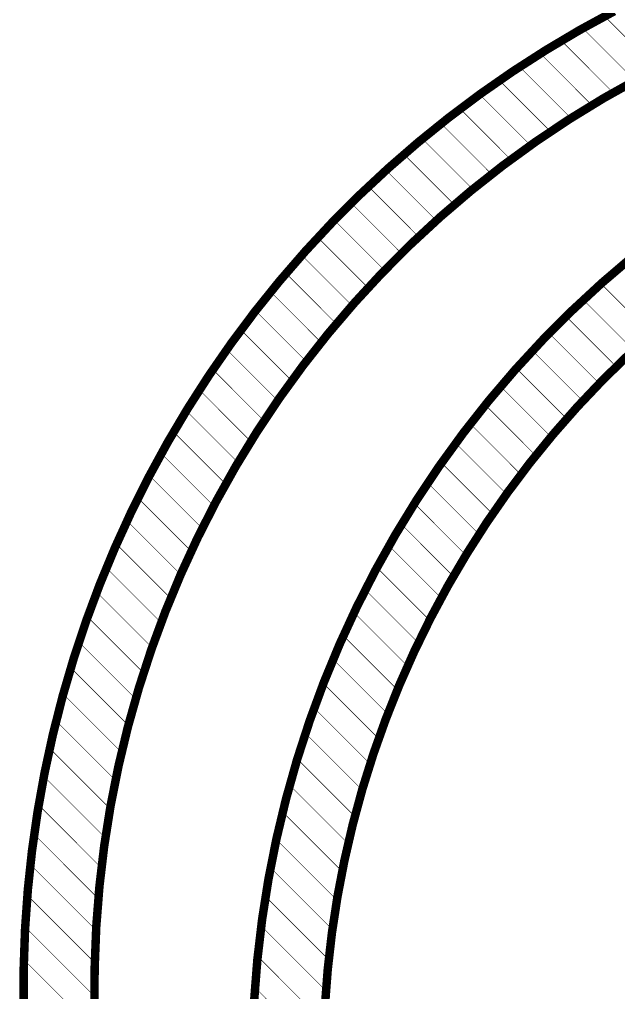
# Model space of a CAD drawing. Header units: inches. Extents: x -4.2 to 12.6, y -6.1 to 3.
# Drawn here: x 6.779 to 7.841, y -1.393 to 0.331 of the extents above; entities that cross this region are included whole.
import ezdxf

# ---------------------------------------------------------------- set-up
doc = ezdxf.new("R2010")
doc.units = ezdxf.units.IN
doc.header["$MEASUREMENT"] = 0
doc.layers.add('Dimension', color=6, linetype='Continuous')

msp = doc.modelspace()

# ---------------------------------------------------------------- linework, layer by layer
at = {"layer": 'Dimension'}
for points, const_width in [([(7.7718087, 0.3117866), (7.8329539, 0.345187)], 0.015), ([(7.81589, 0.3366313), (7.9101541, 0.2423672)], 0.001), ([(7.711895, 0.2762245), (7.7718087, 0.3117866)], 0.015), ([(7.7770864, 0.3154349), (7.8706234, 0.2218979)], 0.001), ([(7.739278, 0.2932433), (7.832162, 0.2003593)], 0.001), ([(7.6532893, 0.2385457), (7.711895, 0.2762245)], 0.015), ([(7.7019349, 0.2705864), (7.794384, 0.1781373)], 0.001), ([(7.5960663, 0.1987984), (7.6532893, 0.2385457)], 0.015), ([(7.6654146, 0.2471067), (7.7571812, 0.1553401)], 0.001), ([(7.8145834, 0.1912805), (7.8771205, 0.2263018)], 0.015), ([(7.6296383, 0.222883), (7.7210902, 0.1314311)], 0.001), ([(7.5402989, 0.1570333), (7.5960663, 0.1987984)], 0.015), ([(7.5942887, 0.1982326), (7.6854182, 0.1071031)], 0.001), ([(7.7534695, 0.1538311), (7.8145834, 0.1912805)], 0.015), ([(7.5599818, 0.1725395), (7.6506663, 0.081855)], 0.001), ([(7.4860583, 0.1133037), (7.5402989, 0.1570333)], 0.015), ([(7.693873, 0.1140111), (7.7534695, 0.1538311)], 0.015), ([(7.5261387, 0.1463826), (7.6166044, 0.0559169)], 0.001), ([(7.4334137, 0.0676653), (7.4860583, 0.1133037)], 0.015), ([(7.6358858, 0.0718821), (7.693873, 0.1140111)], 0.015), ([(7.4929201, 0.1196012), (7.5830533, 0.029468)], 0.001), ([(7.4605584, 0.0919629), (7.5505693, 0.001952)], 0.001), ([(7.3824322, 0.0201764), (7.4334137, 0.0676653)], 0.015), ([(7.5795972, 0.0275089), (7.6358858, 0.0718821)], 0.015), ([(7.4285868, 0.0639345), (7.5184595, -0.0259382)], 0.001), ([(7.3975228, 0.0349985), (7.4872804, -0.0547591)], 0.001), ([(7.5250942, -0.0190399), (7.5795972, 0.0275089)], 0.015), ([(7.3331787, -0.0291026), (7.3824322, 0.0201764)], 0.015), ([(7.3670098, 0.0055115), (7.4567198, -0.0841985)], 0.001), ([(7.4724607, -0.0676926), (7.5250942, -0.0190399)], 0.015), ([(7.2857163, -0.0801088), (7.3331787, -0.0291026)], 0.015), ([(7.3370176, -0.0244963), (7.4267195, -0.1141982)], 0.001), ([(7.3079601, -0.0554388), (7.3977038, -0.1451825)], 0.001), ([(7.421778, -0.1183743), (7.4724607, -0.0676926)], 0.015), ([(7.2401052, -0.1327771), (7.2857163, -0.0801088)], 0.015), ([(7.8114475, -0.1359766), (7.8665667, -0.0888827)], 0.015), ([(7.2792878, -0.0867665), (7.3690561, -0.1765348)], 0.001), ([(7.2514421, -0.1189208), (7.3414169, -0.2088956)], 0.001), ([(7.373124, -0.1710067), (7.421778, -0.1183743)], 0.015), ([(7.1964037, -0.1870404), (7.2401052, -0.1327771)], 0.015), ([(7.7582202, -0.1851986), (7.8114475, -0.1359766)], 0.015), ([(7.8095174, -0.1369961), (7.8995205, -0.2269992)], 0.001), ([(7.2242367, -0.1517154), (7.3143285, -0.2418072)], 0.001), ([(7.326574, -0.2255087), (7.373124, -0.1710067)], 0.015), ([(7.7783445, -0.1658232), (7.8680316, -0.2555103)], 0.001), ([(7.1546676, -0.2428294), (7.1964037, -0.1870404)], 0.015), ([(7.197471, -0.1849497), (7.2878789, -0.2753576)], 0.001), ([(7.7069669, -0.2364728), (7.7582202, -0.1851986)], 0.015), ([(7.7475895, -0.1950682), (7.8373682, -0.2848469)], 0.001), ([(7.1717505, -0.2192292), (7.2623724, -0.3098511)], 0.001), ([(7.2821996, -0.2817963), (7.326574, -0.2255087)], 0.015), ([(7.1149501, -0.300073), (7.1546676, -0.2428294)], 0.015), ([(7.6577665, -0.2897201), (7.7069669, -0.2364728)], 0.015), ([(7.7175956, -0.2250743), (7.8072307, -0.3147094)], 0.001), ([(7.1464414, -0.2539201), (7.2372655, -0.3447442)], 0.001), ([(7.6883629, -0.2558416), (7.7780205, -0.3454992)], 0.001), ([(7.8126543, -0.3082271), (7.8593466, -0.2626086)], 0.015), ([(7.2400693, -0.3397826), (7.2821996, -0.2817963)], 0.015), ([(7.0773017, -0.3586983), (7.1149501, -0.300073)], 0.015), ([(7.121864, -0.2893427), (7.2132326, -0.3807113)], 0.001), ([(7.6106952, -0.3448585), (7.6577665, -0.2897201)], 0.015), ([(7.659548, -0.2870267), (7.7495492, -0.3770279)], 0.001), ([(7.7677265, -0.3555844), (7.8126543, -0.3082271)], 0.015), ([(7.0980873, -0.325566), (7.1897674, -0.4172461)], 0.001), ([(7.6318427, -0.3193214), (7.7216086, -0.4090873)], 0.001), ([(7.2002481, -0.3993782), (7.2400693, -0.3397826)], 0.015), ([(7.5658253, -0.4018028), (7.6106952, -0.3448585)], 0.015), ([(7.0417706, -0.4186305), (7.0773017, -0.3586983)], 0.015), ([(7.0747531, -0.3622318), (7.1669695, -0.4544482)], 0.001), ([(7.6044897, -0.3519684), (7.6946862, -0.4421649)], 0.001), ([(7.7246279, -0.4046124), (7.7677265, -0.3555844)], 0.015), ([(7.1627972, -0.4604913), (7.2002481, -0.3993782)], 0.015), ([(7.5232263, -0.4604651), (7.5658253, -0.4018028)], 0.015), ([(7.5780475, -0.3855262), (7.6684359, -0.4759146)], 0.001), ([(7.008402, -0.4797929), (7.0417706, -0.4186305)], 0.015), ([(7.0524213, -0.3999), (7.1451999, -0.4926786)], 0.001), ([(7.6834209, -0.4552404), (7.7246279, -0.4046124)], 0.015), ([(7.5522513, -0.41973), (7.6427369, -0.5102156)], 0.001), ([(7.0306923, -0.438171), (7.1239063, -0.531385)], 0.001), ([(7.6441645, -0.5073956), (7.6834209, -0.4552404)], 0.015), ([(7.1277746, -0.5230277), (7.1627972, -0.4604913)], 0.015), ([(7.4829637, -0.5207551), (7.5232263, -0.4604651)], 0.015), ([(7.5270102, -0.4544889), (7.6181382, -0.5456169)], 0.001), ([(6.9772386, -0.542108), (7.008402, -0.4797929)], 0.015), ([(7.0095128, -0.4769915), (7.1036537, -0.5711324)], 0.001), ([(7.5028031, -0.4902818), (7.5941835, -0.5816622)], 0.001), ([(6.9894486, -0.5169273), (7.0841723, -0.611651)], 0.001), ([(7.0952342, -0.5868908), (7.1277746, -0.5230277)], 0.015), ([(7.4450998, -0.5825796), (7.4829637, -0.5207551)], 0.015), ([(7.6069155, -0.5610028), (7.6441645, -0.5073956)], 0.015), ([(7.4789935, -0.5264722), (7.5708182, -0.6182969)], 0.001), ([(6.9483199, -0.6054959), (6.9772386, -0.542108)], 0.015), ([(6.9699155, -0.5573942), (7.0652397, -0.6527184)], 0.001), ([(7.4562042, -0.5636829), (7.5486078, -0.6560865)], 0.001), ([(7.5717273, -0.6159848), (7.6069155, -0.5610028)], 0.015), ([(7.0652262, -0.6519822), (7.0952342, -0.5868908)], 0.015), ([(7.4096928, -0.6458433), (7.4450998, -0.5825796)], 0.015), ([(6.921683, -0.6698759), (6.9483199, -0.6054959)], 0.015), ([(6.9511182, -0.5985969), (7.0476649, -0.6951436)], 0.001), ([(7.4340603, -0.601539), (7.527075, -0.6945537)], 0.001), ([(7.5386508, -0.6722624), (7.5717273, -0.6159848)], 0.015), ([(6.9333744, -0.6408531), (7.0307066, -0.7381853)], 0.001), ([(7.0377968, -0.7182015), (7.0652262, -0.6519822)], 0.015), ([(7.3767975, -0.7104486), (7.4096928, -0.6458433)], 0.015), ([(7.4125299, -0.6400086), (7.5061909, -0.7336696)], 0.001), ([(6.8973617, -0.7351661), (6.921683, -0.6698759)], 0.015), ([(7.5077336, -0.7297545), (7.5386508, -0.6722624)], 0.015), ([(6.9162409, -0.6837196), (7.0145366, -0.7820153)], 0.001), ([(7.3921172, -0.6795959), (7.486465, -0.7739437)], 0.001), ([(7.3464646, -0.7762959), (7.3767975, -0.7104486)], 0.015), ([(7.0129883, -0.7854467), (7.0377968, -0.7182015)], 0.015), ([(7.3721952, -0.7196739), (7.467542, -0.8150207)], 0.001), ([(7.4790201, -0.7883784), (7.5077336, -0.7297545)], 0.015), ([(6.8753871, -0.8012829), (6.8973617, -0.7351661)], 0.015), ([(6.8999564, -0.7274351), (6.9996829, -0.8271616)], 0.001), ([(6.8847794, -0.7722581), (6.9855729, -0.8730516)], 0.001), ([(7.3187408, -0.8432836), (7.3464646, -0.7762959)], 0.015), ([(7.3532727, -0.7607514), (7.4493539, -0.8568326)], 0.001), ([(6.9908391, -0.8536141), (7.0129883, -0.7854467)], 0.015), ([(7.4525519, -0.8480496), (7.4790201, -0.7883784)], 0.015), ([(6.8557872, -0.8681422), (6.8753871, -0.8012829)], 0.015), ([(7.3352205, -0.8026992), (7.4322453, -0.899724)], 0.001), ([(6.8703208, -0.8177995), (6.9723736, -0.9198523)], 0.001), ([(7.293669, -0.9113082), (7.3187408, -0.8432836)], 0.015), ([(7.4283668, -0.9086822), (7.4525519, -0.8480496)], 0.015), ([(6.8385872, -0.9356587), (6.8557872, -0.8681422)], 0.015), ([(6.9713832, -0.9225984), (6.9908391, -0.8536141)], 0.015), ([(7.317744, -0.8452227), (7.4161978, -0.9436765)], 0.001), ([(6.8567191, -0.8641978), (6.9606387, -0.9681174)], 0.001), ([(7.3015854, -0.8890641), (7.401007, -0.9884857)], 0.001), ([(6.84444, -0.9119187), (6.9498275, -1.0173062)], 0.001), ([(7.2712878, -0.980265), (7.293669, -0.9113082)], 0.015), ([(7.4065, -0.9701888), (7.4283668, -0.9086822)], 0.015), ([(6.8238087, -1.0037462), (6.8385872, -0.9356587)], 0.015), ([(6.9546507, -0.9922935), (6.9713832, -0.9225984)], 0.015), ([(7.2861697, -0.9336484), (7.3867228, -1.0342015)], 0.001), ([(6.8330278, -0.9605065), (6.9400125, -1.0674912)], 0.001), ([(7.3869827, -1.0324808), (7.4065, -0.9701888)], 0.015), ([(7.2516317, -1.0500474), (7.2712878, -0.980265)], 0.015), ([(7.2714674, -0.9789461), (7.3738884, -1.0813671)], 0.001), ([(6.8114707, -1.0723181), (6.8238087, -1.0037462)], 0.015), ([(6.9406673, -1.0625917), (6.9546507, -0.9922935)], 0.015), ([(6.822542, -1.0100207), (6.9318087, -1.1192874)], 0.001), ([(7.2582626, -1.0257413), (7.3621127, -1.1295914)], 0.001), ([(7.369843, -1.0954686), (7.3869827, -1.0324808)], 0.015), ([(7.2347311, -1.1205479), (7.2516317, -1.0500474)], 0.015), ([(6.8015889, -1.1412867), (6.8114707, -1.0723181)], 0.015), ([(6.8133926, -1.0608713), (6.9249268, -1.1724055)], 0.001), ([(6.9294546, -1.1333847), (6.9406673, -1.0625917)], 0.015), ([(7.2458638, -1.0733425), (7.3514389, -1.1789176)], 0.001), ([(7.3551059, -1.1590613), (7.369843, -1.0954686)], 0.015), ([(6.8055308, -1.1130095), (6.9193387, -1.2268174)], 0.001), ([(7.220612, -1.1916577), (7.2347311, -1.1205479)], 0.015), ([(6.7941759, -1.2105641), (6.8015889, -1.1412867)], 0.015), ([(6.92103, -1.2045633), (6.9294546, -1.1333847)], 0.015), ([(7.234329, -1.1218077), (7.3419513, -1.22943)], 0.001), ([(7.3427923, -1.2231675), (7.3551059, -1.1590613)], 0.015), ([(6.7988296, -1.1663083), (6.9151755, -1.2826542)], 0.001), ([(7.2243893, -1.171868), (7.3339898, -1.2814685)], 0.001), ([(7.2092963, -1.2632671), (7.220612, -1.1916577)], 0.015), ([(6.7892413, -1.2800621), (6.7941759, -1.2105641)], 0.015), ([(6.9154062, -1.2760178), (6.92103, -1.2045633)], 0.015), ([(6.7933899, -1.2208686), (6.9129072, -1.3403859)], 0.001), ([(7.215536, -1.2230147), (7.32759, -1.3350687)], 0.001), ([(7.3329201, -1.2876947), (7.3427923, -1.2231675)], 0.015), ([(7.2008014, -1.3352656), (7.2092963, -1.2632671)], 0.015), ([(6.7867912, -1.3496919), (6.7892413, -1.2800621)], 0.015), ([(6.9125922, -1.347638), (6.9154062, -1.2760178)], 0.015), ([(7.20779, -1.2752687), (7.3226998, -1.3901785)], 0.001), ([(6.7894121, -1.2768908), (6.9122406, -1.3997193)], 0.001), ([(7.3255034, -1.35255), (7.3329201, -1.2876947)], 0.015), ([(6.7867912, -1.3496919), (6.78681, -1.3845284)], 0.015), ([(6.7872894, -1.3347681), (6.9122413, -1.45972)], 0.001), ([(6.9122404, -1.3834758), (6.9125922, -1.347638)], 0.015), ([(7.1951402, -1.4075422), (7.2008014, -1.3352656)], 0.015), ([(7.2014578, -1.3289365), (7.3194693, -1.446948)], 0.001), ([(7.3205531, -1.4176401), (7.3255034, -1.35255)], 0.015), ([(6.7868085, -2.1587744), (6.7868101, -1.3845283)], 0.015), ([(6.78681, -1.3845284), (6.7868101, -1.3845283)], 0.015), ([(6.9122404, -1.3834758), (6.9122495, -2.1587733)], 0.015), ([(7.196895, -1.3843737), (7.3178702, -1.5053489)], 0.001)]:
    msp.add_lwpolyline(points, dxfattribs=dict(at, const_width=const_width))
for points, const_width in [([(7.7680587, 0.3117866, 1), (7.7755587, 0.3117866, 1)], 0.0075), ([(7.7680587, 0.3117866, 1), (7.7755587, 0.3117866, 1)], 0.0075), ([(7.7768364, 0.3154349, 1), (7.7773364, 0.3154349, 1)], 0.0005), ([(7.739028, 0.2932433, 1), (7.739528, 0.2932433, 1)], 0.0005), ([(7.708145, 0.2762245, 1), (7.715645, 0.2762245, 1)], 0.0075), ([(7.708145, 0.2762245, 1), (7.715645, 0.2762245, 1)], 0.0075), ([(7.7016849, 0.2705864, 1), (7.7021849, 0.2705864, 1)], 0.0005), ([(7.6495393, 0.2385457, 1), (7.6570393, 0.2385457, 1)], 0.0075), ([(7.6495393, 0.2385457, 1), (7.6570393, 0.2385457, 1)], 0.0075), ([(7.6651646, 0.2471067, 1), (7.6656646, 0.2471067, 1)], 0.0005), ([(7.6293883, 0.222883, 1), (7.6298883, 0.222883, 1)], 0.0005), ([(7.5923163, 0.1987984, 1), (7.5998163, 0.1987984, 1)], 0.0075), ([(7.5923163, 0.1987984, 1), (7.5998163, 0.1987984, 1)], 0.0075), ([(7.5940387, 0.1982326, 1), (7.5945387, 0.1982326, 1)], 0.0005), ([(7.8108334, 0.1912805, 1), (7.8183334, 0.1912805, 1)], 0.0075), ([(7.8108334, 0.1912805, 1), (7.8183334, 0.1912805, 1)], 0.0075), ([(7.831912, 0.2003593, 1), (7.832412, 0.2003593, 1)], 0.0005), ([(7.5597318, 0.1725395, 1), (7.5602318, 0.1725395, 1)], 0.0005), ([(7.794134, 0.1781373, 1), (7.794634, 0.1781373, 1)], 0.0005), ([(7.5365489, 0.1570333, 1), (7.5440489, 0.1570333, 1)], 0.0075), ([(7.5365489, 0.1570333, 1), (7.5440489, 0.1570333, 1)], 0.0075), ([(7.7497195, 0.1538311, 1), (7.7572195, 0.1538311, 1)], 0.0075), ([(7.7497195, 0.1538311, 1), (7.7572195, 0.1538311, 1)], 0.0075), ([(7.7569312, 0.1553401, 1), (7.7574312, 0.1553401, 1)], 0.0005), ([(7.5258887, 0.1463826, 1), (7.5263887, 0.1463826, 1)], 0.0005), ([(7.4823083, 0.1133037, 1), (7.4898083, 0.1133037, 1)], 0.0075), ([(7.4823083, 0.1133037, 1), (7.4898083, 0.1133037, 1)], 0.0075), ([(7.690123, 0.1140111, 1), (7.697623, 0.1140111, 1)], 0.0075), ([(7.690123, 0.1140111, 1), (7.697623, 0.1140111, 1)], 0.0075), ([(7.7208402, 0.1314311, 1), (7.7213402, 0.1314311, 1)], 0.0005), ([(7.4926701, 0.1196012, 1), (7.4931701, 0.1196012, 1)], 0.0005), ([(7.6851682, 0.1071031, 1), (7.6856682, 0.1071031, 1)], 0.0005), ([(7.4603084, 0.0919629, 1), (7.4608084, 0.0919629, 1)], 0.0005), ([(7.4296637, 0.0676653, 1), (7.4371637, 0.0676653, 1)], 0.0075), ([(7.4296637, 0.0676653, 1), (7.4371637, 0.0676653, 1)], 0.0075), ([(7.6321358, 0.0718821, 1), (7.6396358, 0.0718821, 1)], 0.0075), ([(7.6321358, 0.0718821, 1), (7.6396358, 0.0718821, 1)], 0.0075), ([(7.6504163, 0.081855, 1), (7.6509163, 0.081855, 1)], 0.0005), ([(7.4283368, 0.0639345, 1), (7.4288368, 0.0639345, 1)], 0.0005), ([(7.6163544, 0.0559169, 1), (7.6168544, 0.0559169, 1)], 0.0005), ([(7.3972728, 0.0349985, 1), (7.3977728, 0.0349985, 1)], 0.0005), ([(7.5758472, 0.0275089, 1), (7.5833472, 0.0275089, 1)], 0.0075), ([(7.5758472, 0.0275089, 1), (7.5833472, 0.0275089, 1)], 0.0075), ([(7.3786822, 0.0201764, 1), (7.3861822, 0.0201764, 1)], 0.0075), ([(7.3786822, 0.0201764, 1), (7.3861822, 0.0201764, 1)], 0.0075), ([(7.5828033, 0.029468, 1), (7.5833033, 0.029468, 1)], 0.0005), ([(7.3667598, 0.0055115, 1), (7.3672598, 0.0055115, 1)], 0.0005), ([(7.5503193, 0.001952, 1), (7.5508193, 0.001952, 1)], 0.0005), ([(7.5213442, -0.0190399, 1), (7.5288442, -0.0190399, 1)], 0.0075), ([(7.5213442, -0.0190399, 1), (7.5288442, -0.0190399, 1)], 0.0075), ([(7.3294287, -0.0291026, 1), (7.3369287, -0.0291026, 1)], 0.0075), ([(7.3294287, -0.0291026, 1), (7.3369287, -0.0291026, 1)], 0.0075), ([(7.3367676, -0.0244963, 1), (7.3372676, -0.0244963, 1)], 0.0005), ([(7.5182095, -0.0259382, 1), (7.5187095, -0.0259382, 1)], 0.0005), ([(7.3077101, -0.0554388, 1), (7.3082101, -0.0554388, 1)], 0.0005), ([(7.4687107, -0.0676926, 1), (7.4762107, -0.0676926, 1)], 0.0075), ([(7.4687107, -0.0676926, 1), (7.4762107, -0.0676926, 1)], 0.0075), ([(7.4870304, -0.0547591, 1), (7.4875304, -0.0547591, 1)], 0.0005), ([(7.2819663, -0.0801088, 1), (7.2894663, -0.0801088, 1)], 0.0075), ([(7.2819663, -0.0801088, 1), (7.2894663, -0.0801088, 1)], 0.0075), ([(7.4564698, -0.0841985, 1), (7.4569698, -0.0841985, 1)], 0.0005), ([(7.2790378, -0.0867665, 1), (7.2795378, -0.0867665, 1)], 0.0005), ([(7.2511921, -0.1189208, 1), (7.2516921, -0.1189208, 1)], 0.0005), ([(7.418028, -0.1183743, 1), (7.425528, -0.1183743, 1)], 0.0075), ([(7.418028, -0.1183743, 1), (7.425528, -0.1183743, 1)], 0.0075), ([(7.4264695, -0.1141982, 1), (7.4269695, -0.1141982, 1)], 0.0005), ([(7.2363552, -0.1327771, 1), (7.2438552, -0.1327771, 1)], 0.0075), ([(7.2363552, -0.1327771, 1), (7.2438552, -0.1327771, 1)], 0.0075), ([(7.8076975, -0.1359766, 1), (7.8151975, -0.1359766, 1)], 0.0075), ([(7.8076975, -0.1359766, 1), (7.8151975, -0.1359766, 1)], 0.0075), ([(7.8092674, -0.1369961, 1), (7.8097674, -0.1369961, 1)], 0.0005), ([(7.2239867, -0.1517154, 1), (7.2244867, -0.1517154, 1)], 0.0005), ([(7.3974538, -0.1451825, 1), (7.3979538, -0.1451825, 1)], 0.0005), ([(7.369374, -0.1710067, 1), (7.376874, -0.1710067, 1)], 0.0075), ([(7.369374, -0.1710067, 1), (7.376874, -0.1710067, 1)], 0.0075), ([(7.7780945, -0.1658232, 1), (7.7785945, -0.1658232, 1)], 0.0005), ([(7.1926537, -0.1870404, 1), (7.2001537, -0.1870404, 1)], 0.0075), ([(7.1926537, -0.1870404, 1), (7.2001537, -0.1870404, 1)], 0.0075), ([(7.197221, -0.1849497, 1), (7.197721, -0.1849497, 1)], 0.0005), ([(7.3688061, -0.1765348, 1), (7.3693061, -0.1765348, 1)], 0.0005), ([(7.7544702, -0.1851986, 1), (7.7619702, -0.1851986, 1)], 0.0075), ([(7.7544702, -0.1851986, 1), (7.7619702, -0.1851986, 1)], 0.0075), ([(7.7473395, -0.1950682, 1), (7.7478395, -0.1950682, 1)], 0.0005), ([(7.1715005, -0.2192292, 1), (7.1720005, -0.2192292, 1)], 0.0005), ([(7.322824, -0.2255087, 1), (7.330324, -0.2255087, 1)], 0.0075), ([(7.322824, -0.2255087, 1), (7.330324, -0.2255087, 1)], 0.0075), ([(7.3411669, -0.2088956, 1), (7.3416669, -0.2088956, 1)], 0.0005), ([(7.1509176, -0.2428294, 1), (7.1584176, -0.2428294, 1)], 0.0075), ([(7.1509176, -0.2428294, 1), (7.1584176, -0.2428294, 1)], 0.0075), ([(7.7032169, -0.2364728, 1), (7.7107169, -0.2364728, 1)], 0.0075), ([(7.7032169, -0.2364728, 1), (7.7107169, -0.2364728, 1)], 0.0075), ([(7.7173456, -0.2250743, 1), (7.7178456, -0.2250743, 1)], 0.0005), ([(7.1461914, -0.2539201, 1), (7.1466914, -0.2539201, 1)], 0.0005), ([(7.3140785, -0.2418072, 1), (7.3145785, -0.2418072, 1)], 0.0005), ([(7.6881129, -0.2558416, 1), (7.6886129, -0.2558416, 1)], 0.0005), ([(7.2784496, -0.2817963, 1), (7.2859496, -0.2817963, 1)], 0.0075), ([(7.2784496, -0.2817963, 1), (7.2859496, -0.2817963, 1)], 0.0075), ([(7.2876289, -0.2753576, 1), (7.2881289, -0.2753576, 1)], 0.0005), ([(7.1112001, -0.300073, 1), (7.1187001, -0.300073, 1)], 0.0075), ([(7.1112001, -0.300073, 1), (7.1187001, -0.300073, 1)], 0.0075), ([(7.121614, -0.2893427, 1), (7.122114, -0.2893427, 1)], 0.0005), ([(7.6540165, -0.2897201, 1), (7.6615165, -0.2897201, 1)], 0.0075), ([(7.6540165, -0.2897201, 1), (7.6615165, -0.2897201, 1)], 0.0075), ([(7.659298, -0.2870267, 1), (7.659798, -0.2870267, 1)], 0.0005), ([(7.8371182, -0.2848469, 1), (7.8376182, -0.2848469, 1)], 0.0005), ([(7.2621224, -0.3098511, 1), (7.2626224, -0.3098511, 1)], 0.0005), ([(7.8089043, -0.3082271, 1), (7.8164043, -0.3082271, 1)], 0.0075), ([(7.8089043, -0.3082271, 1), (7.8164043, -0.3082271, 1)], 0.0075), ([(7.0978373, -0.325566, 1), (7.0983373, -0.325566, 1)], 0.0005), ([(7.6315927, -0.3193214, 1), (7.6320927, -0.3193214, 1)], 0.0005), ([(7.8069807, -0.3147094, 1), (7.8074807, -0.3147094, 1)], 0.0005), ([(7.2363193, -0.3397826, 1), (7.2438193, -0.3397826, 1)], 0.0075), ([(7.2363193, -0.3397826, 1), (7.2438193, -0.3397826, 1)], 0.0075), ([(7.2370155, -0.3447442, 1), (7.2375155, -0.3447442, 1)], 0.0005), ([(7.6069452, -0.3448585, 1), (7.6144452, -0.3448585, 1)], 0.0075), ([(7.6069452, -0.3448585, 1), (7.6144452, -0.3448585, 1)], 0.0075), ([(7.0735517, -0.3586983, 1), (7.0810517, -0.3586983, 1)], 0.0075), ([(7.0735517, -0.3586983, 1), (7.0810517, -0.3586983, 1)], 0.0075), ([(7.0745031, -0.3622318, 1), (7.0750031, -0.3622318, 1)], 0.0005), ([(7.6042397, -0.3519684, 1), (7.6047397, -0.3519684, 1)], 0.0005), ([(7.7639765, -0.3555844, 1), (7.7714765, -0.3555844, 1)], 0.0075), ([(7.7639765, -0.3555844, 1), (7.7714765, -0.3555844, 1)], 0.0075), ([(7.7777705, -0.3454992, 1), (7.7782705, -0.3454992, 1)], 0.0005), ([(7.7492992, -0.3770279, 1), (7.7497992, -0.3770279, 1)], 0.0005), ([(7.1964981, -0.3993782, 1), (7.2039981, -0.3993782, 1)], 0.0075), ([(7.1964981, -0.3993782, 1), (7.2039981, -0.3993782, 1)], 0.0075), ([(7.2129826, -0.3807113, 1), (7.2134826, -0.3807113, 1)], 0.0005), ([(7.5620753, -0.4018028, 1), (7.5695753, -0.4018028, 1)], 0.0075), ([(7.5620753, -0.4018028, 1), (7.5695753, -0.4018028, 1)], 0.0075), ([(7.5777975, -0.3855262, 1), (7.5782975, -0.3855262, 1)], 0.0005), ([(7.0380206, -0.4186305, 1), (7.0455206, -0.4186305, 1)], 0.0075), ([(7.0380206, -0.4186305, 1), (7.0455206, -0.4186305, 1)], 0.0075), ([(7.0521713, -0.3999, 1), (7.0526713, -0.3999, 1)], 0.0005), ([(7.7208779, -0.4046124, 1), (7.7283779, -0.4046124, 1)], 0.0075), ([(7.7208779, -0.4046124, 1), (7.7283779, -0.4046124, 1)], 0.0075), ([(7.7213586, -0.4090873, 1), (7.7218586, -0.4090873, 1)], 0.0005), ([(7.1895174, -0.4172461, 1), (7.1900174, -0.4172461, 1)], 0.0005), ([(7.5520013, -0.41973, 1), (7.5525013, -0.41973, 1)], 0.0005), ([(7.0304423, -0.438171, 1), (7.0309423, -0.438171, 1)], 0.0005), ([(7.6796709, -0.4552404, 1), (7.6871709, -0.4552404, 1)], 0.0075), ([(7.6796709, -0.4552404, 1), (7.6871709, -0.4552404, 1)], 0.0075), ([(7.6944362, -0.4421649, 1), (7.6949362, -0.4421649, 1)], 0.0005), ([(7.1590472, -0.4604913, 1), (7.1665472, -0.4604913, 1)], 0.0075), ([(7.1590472, -0.4604913, 1), (7.1665472, -0.4604913, 1)], 0.0075), ([(7.1667195, -0.4544482, 1), (7.1672195, -0.4544482, 1)], 0.0005), ([(7.5194763, -0.4604651, 1), (7.5269763, -0.4604651, 1)], 0.0075), ([(7.5194763, -0.4604651, 1), (7.5269763, -0.4604651, 1)], 0.0075), ([(7.5267602, -0.4544889, 1), (7.5272602, -0.4544889, 1)], 0.0005), ([(7.004652, -0.4797929, 1), (7.012152, -0.4797929, 1)], 0.0075), ([(7.004652, -0.4797929, 1), (7.012152, -0.4797929, 1)], 0.0075), ([(7.0092628, -0.4769915, 1), (7.0097628, -0.4769915, 1)], 0.0005), ([(7.6681859, -0.4759146, 1), (7.6686859, -0.4759146, 1)], 0.0005), ([(7.1449499, -0.4926786, 1), (7.1454499, -0.4926786, 1)], 0.0005), ([(7.5025531, -0.4902818, 1), (7.5030531, -0.4902818, 1)], 0.0005), ([(6.9891986, -0.5169273, 1), (6.9896986, -0.5169273, 1)], 0.0005), ([(7.1240246, -0.5230277, 1), (7.1315246, -0.5230277, 1)], 0.0075), ([(7.1240246, -0.5230277, 1), (7.1315246, -0.5230277, 1)], 0.0075), ([(7.4792137, -0.5207551, 1), (7.4867137, -0.5207551, 1)], 0.0075), ([(7.4792137, -0.5207551, 1), (7.4867137, -0.5207551, 1)], 0.0075), ([(7.6404145, -0.5073956, 1), (7.6479145, -0.5073956, 1)], 0.0075), ([(7.6404145, -0.5073956, 1), (7.6479145, -0.5073956, 1)], 0.0075), ([(7.6424869, -0.5102156, 1), (7.6429869, -0.5102156, 1)], 0.0005), ([(7.1236563, -0.531385, 1), (7.1241563, -0.531385, 1)], 0.0005), ([(7.4787435, -0.5264722, 1), (7.4792435, -0.5264722, 1)], 0.0005), ([(6.9734886, -0.542108, 1), (6.9809886, -0.542108, 1)], 0.0075), ([(6.9734886, -0.542108, 1), (6.9809886, -0.542108, 1)], 0.0075), ([(7.6178882, -0.5456169, 1), (7.6183882, -0.5456169, 1)], 0.0005), ([(6.9696655, -0.5573942, 1), (6.9701655, -0.5573942, 1)], 0.0005), ([(7.4559542, -0.5636829, 1), (7.4564542, -0.5636829, 1)], 0.0005), ([(7.6031655, -0.5610028, 1), (7.6106655, -0.5610028, 1)], 0.0075), ([(7.6031655, -0.5610028, 1), (7.6106655, -0.5610028, 1)], 0.0075), ([(7.0914842, -0.5868908, 1), (7.0989842, -0.5868908, 1)], 0.0075), ([(7.0914842, -0.5868908, 1), (7.0989842, -0.5868908, 1)], 0.0075), ([(7.1034037, -0.5711324, 1), (7.1039037, -0.5711324, 1)], 0.0005), ([(7.4413498, -0.5825796, 1), (7.4488498, -0.5825796, 1)], 0.0075), ([(7.4413498, -0.5825796, 1), (7.4488498, -0.5825796, 1)], 0.0075), ([(7.5939335, -0.5816622, 1), (7.5944335, -0.5816622, 1)], 0.0005), ([(6.9445699, -0.6054959, 1), (6.9520699, -0.6054959, 1)], 0.0075), ([(6.9445699, -0.6054959, 1), (6.9520699, -0.6054959, 1)], 0.0075), ([(6.9508682, -0.5985969, 1), (6.9513682, -0.5985969, 1)], 0.0005), ([(7.4338103, -0.601539, 1), (7.4343103, -0.601539, 1)], 0.0005), ([(7.0839223, -0.611651, 1), (7.0844223, -0.611651, 1)], 0.0005), ([(7.5679773, -0.6159848, 1), (7.5754773, -0.6159848, 1)], 0.0075), ([(7.5679773, -0.6159848, 1), (7.5754773, -0.6159848, 1)], 0.0075), ([(7.5705682, -0.6182969, 1), (7.5710682, -0.6182969, 1)], 0.0005), ([(6.9331244, -0.6408531, 1), (6.9336244, -0.6408531, 1)], 0.0005), ([(7.0614762, -0.6519822, 1), (7.0689762, -0.6519822, 1)], 0.0075), ([(7.0614762, -0.6519822, 1), (7.0689762, -0.6519822, 1)], 0.0075), ([(7.0649897, -0.6527184, 1), (7.0654897, -0.6527184, 1)], 0.0005), ([(7.4059428, -0.6458433, 1), (7.4134428, -0.6458433, 1)], 0.0075), ([(7.4059428, -0.6458433, 1), (7.4134428, -0.6458433, 1)], 0.0075), ([(7.4122799, -0.6400086, 1), (7.4127799, -0.6400086, 1)], 0.0005), ([(6.917933, -0.6698759, 1), (6.925433, -0.6698759, 1)], 0.0075), ([(6.917933, -0.6698759, 1), (6.925433, -0.6698759, 1)], 0.0075), ([(7.5349008, -0.6722624, 1), (7.5424008, -0.6722624, 1)], 0.0075), ([(7.5349008, -0.6722624, 1), (7.5424008, -0.6722624, 1)], 0.0075), ([(7.5483578, -0.6560865, 1), (7.5488578, -0.6560865, 1)], 0.0005), ([(6.9159909, -0.6837196, 1), (6.9164909, -0.6837196, 1)], 0.0005), ([(7.3918672, -0.6795959, 1), (7.3923672, -0.6795959, 1)], 0.0005), ([(7.0474149, -0.6951436, 1), (7.0479149, -0.6951436, 1)], 0.0005), ([(7.3730475, -0.7104486, 1), (7.3805475, -0.7104486, 1)], 0.0075), ([(7.3730475, -0.7104486, 1), (7.3805475, -0.7104486, 1)], 0.0075), ([(7.526825, -0.6945537, 1), (7.527325, -0.6945537, 1)], 0.0005), ([(7.0340468, -0.7182015, 1), (7.0415468, -0.7182015, 1)], 0.0075), ([(7.0340468, -0.7182015, 1), (7.0415468, -0.7182015, 1)], 0.0075), ([(7.3719452, -0.7196739, 1), (7.3724452, -0.7196739, 1)], 0.0005), ([(7.5039836, -0.7297545, 1), (7.5114836, -0.7297545, 1)], 0.0075), ([(7.5039836, -0.7297545, 1), (7.5114836, -0.7297545, 1)], 0.0075), ([(6.8936117, -0.7351661, 1), (6.9011117, -0.7351661, 1)], 0.0075), ([(6.8936117, -0.7351661, 1), (6.9011117, -0.7351661, 1)], 0.0075), ([(6.8997064, -0.7274351, 1), (6.9002064, -0.7274351, 1)], 0.0005), ([(7.0304566, -0.7381853, 1), (7.0309566, -0.7381853, 1)], 0.0005), ([(7.5059409, -0.7336696, 1), (7.5064409, -0.7336696, 1)], 0.0005), ([(6.8845294, -0.7722581, 1), (6.8850294, -0.7722581, 1)], 0.0005), ([(7.3427146, -0.7762959, 1), (7.3502146, -0.7762959, 1)], 0.0075), ([(7.3427146, -0.7762959, 1), (7.3502146, -0.7762959, 1)], 0.0075), ([(7.3530227, -0.7607514, 1), (7.3535227, -0.7607514, 1)], 0.0005), ([(7.486215, -0.7739437, 1), (7.486715, -0.7739437, 1)], 0.0005), ([(7.0092383, -0.7854467, 1), (7.0167383, -0.7854467, 1)], 0.0075), ([(7.0092383, -0.7854467, 1), (7.0167383, -0.7854467, 1)], 0.0075), ([(7.0142866, -0.7820153, 1), (7.0147866, -0.7820153, 1)], 0.0005), ([(7.4752701, -0.7883784, 1), (7.4827701, -0.7883784, 1)], 0.0075), ([(7.4752701, -0.7883784, 1), (7.4827701, -0.7883784, 1)], 0.0075), ([(6.8716371, -0.8012829, 1), (6.8791371, -0.8012829, 1)], 0.0075), ([(6.8716371, -0.8012829, 1), (6.8791371, -0.8012829, 1)], 0.0075), ([(7.3349705, -0.8026992, 1), (7.3354705, -0.8026992, 1)], 0.0005), ([(6.8700708, -0.8177995, 1), (6.8705708, -0.8177995, 1)], 0.0005), ([(6.9994329, -0.8271616, 1), (6.9999329, -0.8271616, 1)], 0.0005), ([(7.467292, -0.8150207, 1), (7.467792, -0.8150207, 1)], 0.0005), ([(7.3149908, -0.8432836, 1), (7.3224908, -0.8432836, 1)], 0.0075), ([(7.3149908, -0.8432836, 1), (7.3224908, -0.8432836, 1)], 0.0075), ([(7.4488019, -0.8480496, 1), (7.4563019, -0.8480496, 1)], 0.0075), ([(7.4488019, -0.8480496, 1), (7.4563019, -0.8480496, 1)], 0.0075), ([(6.8520372, -0.8681422, 1), (6.8595372, -0.8681422, 1)], 0.0075), ([(6.8520372, -0.8681422, 1), (6.8595372, -0.8681422, 1)], 0.0075), ([(6.9870891, -0.8536141, 1), (6.9945891, -0.8536141, 1)], 0.0075), ([(6.9870891, -0.8536141, 1), (6.9945891, -0.8536141, 1)], 0.0075), ([(7.317494, -0.8452227, 1), (7.317994, -0.8452227, 1)], 0.0005), ([(7.4491039, -0.8568326, 1), (7.4496039, -0.8568326, 1)], 0.0005), ([(6.8564691, -0.8641978, 1), (6.8569691, -0.8641978, 1)], 0.0005), ([(6.9853229, -0.8730516, 1), (6.9858229, -0.8730516, 1)], 0.0005), ([(7.3013354, -0.8890641, 1), (7.3018354, -0.8890641, 1)], 0.0005), ([(6.84419, -0.9119187, 1), (6.84469, -0.9119187, 1)], 0.0005), ([(7.289919, -0.9113082, 1), (7.297419, -0.9113082, 1)], 0.0075), ([(7.289919, -0.9113082, 1), (7.297419, -0.9113082, 1)], 0.0075), ([(7.4246168, -0.9086822, 1), (7.4321168, -0.9086822, 1)], 0.0075), ([(7.4246168, -0.9086822, 1), (7.4321168, -0.9086822, 1)], 0.0075), ([(7.4319953, -0.899724, 1), (7.4324953, -0.899724, 1)], 0.0005), ([(6.8348372, -0.9356587, 1), (6.8423372, -0.9356587, 1)], 0.0075), ([(6.8348372, -0.9356587, 1), (6.8423372, -0.9356587, 1)], 0.0075), ([(6.9676332, -0.9225984, 1), (6.9751332, -0.9225984, 1)], 0.0075), ([(6.9676332, -0.9225984, 1), (6.9751332, -0.9225984, 1)], 0.0075), ([(6.9721236, -0.9198523, 1), (6.9726236, -0.9198523, 1)], 0.0005), ([(7.2859197, -0.9336484, 1), (7.2864197, -0.9336484, 1)], 0.0005), ([(7.4159478, -0.9436765, 1), (7.4164478, -0.9436765, 1)], 0.0005), ([(6.8327778, -0.9605065, 1), (6.8332778, -0.9605065, 1)], 0.0005), ([(7.40275, -0.9701888, 1), (7.41025, -0.9701888, 1)], 0.0075), ([(7.40275, -0.9701888, 1), (7.41025, -0.9701888, 1)], 0.0075), ([(6.9603887, -0.9681174, 1), (6.9608887, -0.9681174, 1)], 0.0005), ([(7.2675378, -0.980265, 1), (7.2750378, -0.980265, 1)], 0.0075), ([(7.2675378, -0.980265, 1), (7.2750378, -0.980265, 1)], 0.0075), ([(7.2712174, -0.9789461, 1), (7.2717174, -0.9789461, 1)], 0.0005), ([(6.8200587, -1.0037462, 1), (6.8275587, -1.0037462, 1)], 0.0075), ([(6.8200587, -1.0037462, 1), (6.8275587, -1.0037462, 1)], 0.0075), ([(6.9509007, -0.9922935, 1), (6.9584007, -0.9922935, 1)], 0.0075), ([(6.9509007, -0.9922935, 1), (6.9584007, -0.9922935, 1)], 0.0075), ([(7.400757, -0.9884857, 1), (7.401257, -0.9884857, 1)], 0.0005), ([(6.822292, -1.0100207, 1), (6.822792, -1.0100207, 1)], 0.0005), ([(6.9495775, -1.0173062, 1), (6.9500775, -1.0173062, 1)], 0.0005), ([(7.2580126, -1.0257413, 1), (7.2585126, -1.0257413, 1)], 0.0005), ([(7.3832327, -1.0324808, 1), (7.3907327, -1.0324808, 1)], 0.0075), ([(7.3832327, -1.0324808, 1), (7.3907327, -1.0324808, 1)], 0.0075), ([(7.3864728, -1.0342015, 1), (7.3869728, -1.0342015, 1)], 0.0005), ([(7.2478817, -1.0500474, 1), (7.2553817, -1.0500474, 1)], 0.0075), ([(7.2478817, -1.0500474, 1), (7.2553817, -1.0500474, 1)], 0.0075), ([(6.8077207, -1.0723181, 1), (6.8152207, -1.0723181, 1)], 0.0075), ([(6.8077207, -1.0723181, 1), (6.8152207, -1.0723181, 1)], 0.0075), ([(6.8131426, -1.0608713, 1), (6.8136426, -1.0608713, 1)], 0.0005), ([(6.9369173, -1.0625917, 1), (6.9444173, -1.0625917, 1)], 0.0075), ([(6.9369173, -1.0625917, 1), (6.9444173, -1.0625917, 1)], 0.0075), ([(6.9397625, -1.0674912, 1), (6.9402625, -1.0674912, 1)], 0.0005), ([(7.2456138, -1.0733425, 1), (7.2461138, -1.0733425, 1)], 0.0005), ([(7.3736384, -1.0813671, 1), (7.3741384, -1.0813671, 1)], 0.0005), ([(7.366093, -1.0954686, 1), (7.373593, -1.0954686, 1)], 0.0075), ([(7.366093, -1.0954686, 1), (7.373593, -1.0954686, 1)], 0.0075), ([(6.8052808, -1.1130095, 1), (6.8057808, -1.1130095, 1)], 0.0005), ([(6.9315587, -1.1192874, 1), (6.9320587, -1.1192874, 1)], 0.0005), ([(7.2309811, -1.1205479, 1), (7.2384811, -1.1205479, 1)], 0.0075), ([(7.2309811, -1.1205479, 1), (7.2384811, -1.1205479, 1)], 0.0075), ([(6.7978389, -1.1412867, 1), (6.8053389, -1.1412867, 1)], 0.0075), ([(6.7978389, -1.1412867, 1), (6.8053389, -1.1412867, 1)], 0.0075), ([(6.9257046, -1.1333847, 1), (6.9332046, -1.1333847, 1)], 0.0075), ([(6.9257046, -1.1333847, 1), (6.9332046, -1.1333847, 1)], 0.0075), ([(7.234079, -1.1218077, 1), (7.234579, -1.1218077, 1)], 0.0005), ([(7.3618627, -1.1295914, 1), (7.3623627, -1.1295914, 1)], 0.0005), ([(7.3513559, -1.1590613, 1), (7.3588559, -1.1590613, 1)], 0.0075), ([(7.3513559, -1.1590613, 1), (7.3588559, -1.1590613, 1)], 0.0075), ([(6.7985796, -1.1663083, 1), (6.7990796, -1.1663083, 1)], 0.0005), ([(6.9246768, -1.1724055, 1), (6.9251768, -1.1724055, 1)], 0.0005), ([(7.2241393, -1.171868, 1), (7.2246393, -1.171868, 1)], 0.0005), ([(7.216862, -1.1916577, 1), (7.224362, -1.1916577, 1)], 0.0075), ([(7.216862, -1.1916577, 1), (7.224362, -1.1916577, 1)], 0.0075), ([(7.3511889, -1.1789176, 1), (7.3516889, -1.1789176, 1)], 0.0005), ([(6.7904259, -1.2105641, 1), (6.7979259, -1.2105641, 1)], 0.0075), ([(6.7904259, -1.2105641, 1), (6.7979259, -1.2105641, 1)], 0.0075), ([(6.91728, -1.2045633, 1), (6.92478, -1.2045633, 1)], 0.0075), ([(6.91728, -1.2045633, 1), (6.92478, -1.2045633, 1)], 0.0075), ([(6.7931399, -1.2208686, 1), (6.7936399, -1.2208686, 1)], 0.0005), ([(7.215286, -1.2230147, 1), (7.215786, -1.2230147, 1)], 0.0005), ([(7.3390423, -1.2231675, 1), (7.3465423, -1.2231675, 1)], 0.0075), ([(7.3390423, -1.2231675, 1), (7.3465423, -1.2231675, 1)], 0.0075), ([(6.9190887, -1.2268174, 1), (6.9195887, -1.2268174, 1)], 0.0005), ([(7.3417013, -1.22943, 1), (7.3422013, -1.22943, 1)], 0.0005), ([(7.2055463, -1.2632671, 1), (7.2130463, -1.2632671, 1)], 0.0075), ([(7.2055463, -1.2632671, 1), (7.2130463, -1.2632671, 1)], 0.0075), ([(6.7854913, -1.2800621, 1), (6.7929913, -1.2800621, 1)], 0.0075), ([(6.7854913, -1.2800621, 1), (6.7929913, -1.2800621, 1)], 0.0075), ([(6.9116562, -1.2760178, 1), (6.9191562, -1.2760178, 1)], 0.0075), ([(6.9116562, -1.2760178, 1), (6.9191562, -1.2760178, 1)], 0.0075), ([(7.20754, -1.2752687, 1), (7.20804, -1.2752687, 1)], 0.0005), ([(6.7891621, -1.2768908, 1), (6.7896621, -1.2768908, 1)], 0.0005), ([(6.9149255, -1.2826542, 1), (6.9154255, -1.2826542, 1)], 0.0005), ([(7.3291701, -1.2876947, 1), (7.3366701, -1.2876947, 1)], 0.0075), ([(7.3291701, -1.2876947, 1), (7.3366701, -1.2876947, 1)], 0.0075), ([(7.3337398, -1.2814685, 1), (7.3342398, -1.2814685, 1)], 0.0005), ([(6.7830412, -1.3496919, 1), (6.7905412, -1.3496919, 1)], 0.0075), ([(6.7830412, -1.3496919, 1), (6.7905412, -1.3496919, 1)], 0.0075), ([(6.7870394, -1.3347681, 1), (6.7875394, -1.3347681, 1)], 0.0005), ([(6.9088422, -1.347638, 1), (6.9163422, -1.347638, 1)], 0.0075), ([(6.9088422, -1.347638, 1), (6.9163422, -1.347638, 1)], 0.0075), ([(6.9126572, -1.3403859, 1), (6.9131572, -1.3403859, 1)], 0.0005), ([(7.1970514, -1.3352656, 1), (7.2045514, -1.3352656, 1)], 0.0075), ([(7.1970514, -1.3352656, 1), (7.2045514, -1.3352656, 1)], 0.0075), ([(7.2012078, -1.3289365, 1), (7.2017078, -1.3289365, 1)], 0.0005), ([(7.32734, -1.3350687, 1), (7.32784, -1.3350687, 1)], 0.0005), ([(7.3217534, -1.35255, 1), (7.3292534, -1.35255, 1)], 0.0075), ([(7.3217534, -1.35255, 1), (7.3292534, -1.35255, 1)], 0.0075), ([(6.78306, -1.3845284, 1), (6.79056, -1.3845284, 1)], 0.0075), ([(6.78306, -1.3845284, 1), (6.79056, -1.3845284, 1)], 0.0075), ([(6.7830601, -1.3845283, 1), (6.7905601, -1.3845283, 1)], 0.0075), ([(6.7830601, -1.3845283, 1), (6.7905601, -1.3845283, 1)], 0.0075), ([(6.9084904, -1.3834758, 1), (6.9159904, -1.3834758, 1)], 0.0075), ([(6.9084904, -1.3834758, 1), (6.9159904, -1.3834758, 1)], 0.0075), ([(7.196645, -1.3843737, 1), (7.197145, -1.3843737, 1)], 0.0005), ([(7.3224498, -1.3901785, 1), (7.3229498, -1.3901785, 1)], 0.0005)]:
    msp.add_lwpolyline(points, format="xyb", close=True, dxfattribs=dict(at, const_width=const_width))

doc.saveas('drawing.dxf')
